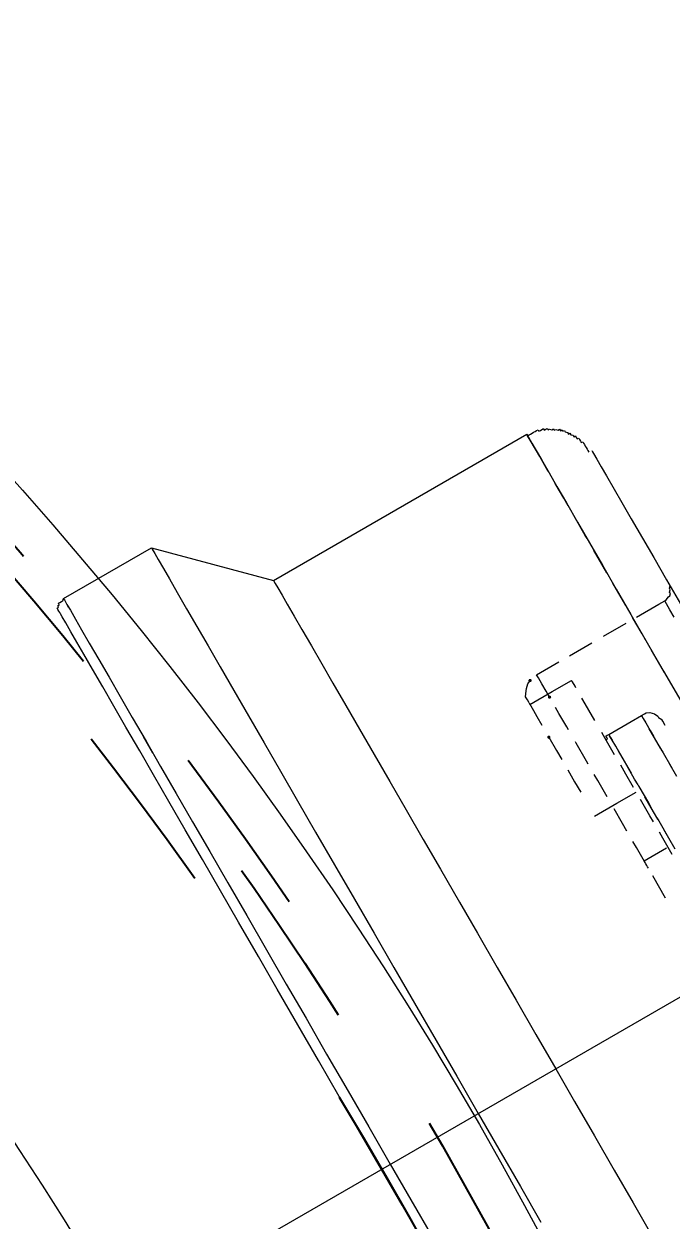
# Model space of a CAD drawing. Header units: millimetres. Extents: x 89051 to 218395, y -330386 to -125649.
# Drawn here: x 90671.8 to 90717.3, y -134173.3 to -134089.2 of the extents above; entities that cross this region are included whole.
import ezdxf

# ---------------------------------------------------------------- set-up
doc = ezdxf.new("R2010")
doc.units = ezdxf.units.MM
doc.header["$LTSCALE"] = 13
for name, pattern in [('1 实线', [0]), ('ACAD_ISO03W100', [1.18, 0.47, -0.71]), ('ACAD_ISO04W100', [30, 24, -3, 0, -3]), ('CENTER', [50.8, 31.75, -6.35, 6.35, -6.35])]:
    doc.linetypes.add(name, pattern=pattern)
doc.layers.get('0').update_dxf_attribs({"color": 1, "linetype": 'CENTER'})
doc.layers.add('C00-00-00', color=7, linetype='Continuous')
doc.layers.add('粗实线', color=4, linetype='Continuous')
doc.layers.add('标注、文本', color=3, linetype='Continuous', lineweight=25)
doc.styles.get("Standard").update_dxf_attribs({"font": 'gbenor.shx', "bigfont": 'gbcbig.shx'})
doc.dimstyles.new('1-15', dxfattribs={"dimscale": 20, "dimtxt": 3.5, "dimasz": 2, "dimexe": 1.5, "dimexo": 0.5, "dimgap": 0.5, "dimtad": 1, "dimtoh": 1, "dimdec": 1, "dimdsep": 46, "dimtxsty": 'Standard', "dimcen": 2.5, "dimclrd": 3, "dimclre": 3, "dimclrt": 3, "dimadec": 0, "dimazin": 2, "dimtfac": 1, "dimtdec": 1, "dimtmove": 0, "dimatfit": 2, "dimfxl": 1, "dimarcsym": 0})

# ---------------------------------------------------------------- blocks, each defined once
blk = doc.blocks.new('225635')
at = {"layer": 'C00-00-00'}
h = blk.add_hatch(color=256, dxfattribs=at)
h.dxf.hatch_style = 2
h.paths.add_polyline_path([(72471.327, -125586.502), (72471.241, -125586.538), (72471.206, -125586.623), (72471.241, -125586.708), (72471.327, -125586.744), (72471.412, -125586.708), (72471.448, -125586.623), (72471.412, -125586.538)])
h = blk.add_hatch(color=256, dxfattribs=at)
h.dxf.hatch_style = 2
h.paths.add_polyline_path([(72471.932, -125588.196), (72471.846, -125588.232), (72471.811, -125588.317), (72471.846, -125588.403), (72471.932, -125588.438), (72472.017, -125588.403), (72472.053, -125588.317), (72472.017, -125588.232)])
h = blk.add_hatch(color=256, dxfattribs=at)
h.dxf.hatch_style = 2
h.paths.add_polyline_path([(72470.48, -125590.616), (72470.394, -125590.652), (72470.359, -125590.737), (72470.394, -125590.823), (72470.48, -125590.858), (72470.565, -125590.823), (72470.601, -125590.737), (72470.565, -125590.652)])
at = {"layer": 'C00-00-00', "lineweight": 15}
for points in [[(72445.068, -125565.931), (72445.068, -125565.81), (72445.068, -125565.689), (72445.068, -125565.568), (72445.189, -125565.568), (72445.189, -125565.447), (72445.31, -125565.447), (72445.31, -125565.326), (72445.431, -125565.326), (72445.552, -125565.326), (72445.673, -125565.326), (72445.794, -125565.205)], [(72445.794, -125565.205), (72452.934, -125565.205)], [(72445.794, -125565.205), (72445.794, -125565.326), (72445.794, -125565.689), (72445.794, -125566.173), (72445.794, -125566.899), (72445.794, -125567.746), (72445.794, -125568.835), (72445.794, -125570.166), (72445.794, -125571.618), (72445.794, -125573.191), (72445.794, -125574.885), (72445.794, -125576.821), (72445.794, -125578.878), (72445.794, -125581.057), (72445.794, -125583.356), (72445.794, -125585.776), (72445.794, -125588.317), (72445.794, -125590.979), (72445.794, -125593.762), (72445.794, -125596.546), (72445.794, -125599.329), (72445.794, -125602.233), (72445.794, -125605.258), (72445.794, -125608.162), (72445.794, -125611.188)], [(72445.794, -125565.931), (72445.794, -125565.568)], [(72452.934, -125565.205), (72459.226, -125571.497)], [(72452.934, -125565.205), (72452.934, -125565.326), (72452.934, -125565.689), (72452.934, -125566.173), (72452.934, -125566.899), (72452.934, -125567.746), (72452.934, -125568.835), (72452.934, -125570.166), (72452.934, -125571.618), (72452.934, -125573.191), (72452.934, -125574.885), (72452.934, -125576.821), (72452.934, -125578.878), (72452.934, -125581.057), (72452.934, -125583.356), (72452.934, -125585.776), (72452.934, -125588.317), (72452.934, -125590.979), (72452.934, -125593.762), (72452.934, -125596.546), (72452.934, -125599.329), (72452.934, -125602.233), (72452.934, -125605.258), (72452.934, -125608.162), (72452.934, -125611.188)], [(72445.068, -125616.996), (72445.068, -125614.092), (72445.068, -125611.188), (72445.068, -125608.162), (72445.068, -125605.258), (72445.068, -125602.354), (72445.068, -125599.45), (72445.068, -125596.546), (72445.068, -125593.883), (72445.068, -125591.1), (72445.068, -125588.559), (72445.068, -125586.018), (72445.068, -125583.598), (72445.068, -125581.299), (72445.068, -125579.12), (72445.068, -125577.184), (72445.068, -125575.248), (72445.068, -125573.554), (72445.068, -125571.981), (72445.068, -125570.529), (72445.068, -125569.319), (72445.068, -125568.351), (72445.068, -125567.504), (72445.068, -125566.778), (72445.068, -125566.294), (72445.068, -125566.052), (72445.068, -125565.931)], [(72459.226, -125571.497), (72479.797, -125571.497)], [(72459.226, -125571.497), (72459.226, -125571.739), (72459.226, -125572.102), (72459.226, -125572.707), (72459.226, -125573.433), (72459.226, -125574.401), (72459.226, -125575.49), (72459.226, -125576.821), (72459.226, -125578.273), (72459.226, -125579.847), (72459.226, -125581.662), (72459.226, -125583.598), (72459.226, -125585.655), (72459.226, -125587.833), (72459.226, -125590.132), (72459.226, -125592.552), (72459.226, -125594.972), (72459.226, -125597.635), (72459.226, -125600.176), (72459.226, -125602.959), (72459.226, -125605.621), (72459.226, -125608.404), (72459.226, -125611.188)], [(72479.797, -125571.618), (72479.797, -125571.497)], [(72479.797, -125571.497), (72479.797, -125571.618), (72479.918, -125571.618), (72480.039, -125571.618), (72480.16, -125571.618), (72480.281, -125571.618), (72480.402, -125571.618), (72480.523, -125571.618), (72480.644, -125571.618), (72480.644, -125571.739), (72480.765, -125571.739), (72480.886, -125571.739), (72481.007, -125571.739), (72481.007, -125571.86), (72481.128, -125571.86), (72481.249, -125571.86), (72481.249, -125571.981), (72481.37, -125571.981), (72481.491, -125572.102), (72481.612, -125572.102), (72481.612, -125572.223), (72481.733, -125572.223), (72481.854, -125572.344), (72481.975, -125572.344), (72481.975, -125572.465), (72482.097, -125572.465), (72482.097, -125572.586), (72482.218, -125572.586), (72482.218, -125572.707), (72482.339, -125572.828), (72482.339, -125572.949), (72482.46, -125572.949), (72482.46, -125573.07), (72482.581, -125573.191), (72482.581, -125573.312), (72482.702, -125573.312), (72482.702, -125573.433), (72482.702, -125573.554), (72482.823, -125573.554), (72482.823, -125573.675), (72482.823, -125573.796), (72482.823, -125573.917), (72482.944, -125573.917), (72482.944, -125574.038), (72482.944, -125574.159), (72482.944, -125574.28), (72482.944, -125574.401), (72482.944, -125574.522), (72482.944, -125574.643), (72482.944, -125574.764)], [(72479.797, -125571.497), (72479.797, -125571.739), (72479.797, -125572.223), (72479.797, -125572.828), (72479.797, -125573.554), (72479.797, -125574.643), (72479.797, -125575.732), (72479.797, -125577.063), (72479.797, -125578.636), (72479.797, -125580.331), (72479.797, -125582.146), (72479.797, -125584.082), (72479.797, -125586.139), (72479.797, -125588.438), (72479.797, -125590.737), (72479.797, -125593.157), (72479.797, -125595.699), (72479.797, -125598.361), (72479.797, -125601.023)], [(72479.797, -125571.981), (72479.797, -125571.618)], [(72479.797, -125572.586), (72479.797, -125571.981)], [(72479.797, -125572.707), (72479.797, -125572.586)], [(72479.797, -125573.312), (72479.797, -125572.707)], [(72479.797, -125574.28), (72479.797, -125573.312)], [(72479.797, -125574.522), (72479.797, -125574.28)], [(72483.186, -125574.764), (72483.186, -125574.885), (72483.186, -125575.006), (72483.186, -125575.49), (72483.186, -125576.095), (72483.186, -125576.821), (72483.186, -125577.91), (72483.186, -125578.999), (72483.186, -125580.331), (72483.186, -125581.904), (72483.186, -125583.477), (72483.186, -125585.292), (72483.186, -125587.228), (72483.186, -125589.406), (72483.186, -125591.584), (72483.186, -125593.883), (72483.186, -125596.183), (72483.186, -125598.724), (72483.186, -125601.265)], [(72479.797, -125576.7), (72479.797, -125575.49)], [(72445.794, -125577.789), (72445.794, -125576.458)], [(72479.797, -125577.305), (72479.797, -125576.7)], [(72479.797, -125579.726), (72479.797, -125578.152)], [(72479.797, -125579.968), (72479.797, -125579.726)], [(72479.797, -125581.541), (72479.797, -125580.936)], [(72479.797, -125582.751), (72479.797, -125581.541)], [(72479.797, -125585.413), (72479.797, -125583.598)], [(72482.944, -125586.139), (72483.065, -125586.018)], [(72483.065, -125585.897), (72483.186, -125585.776)], [(72483.065, -125586.018), (72483.065, -125585.897)], [(72470.843, -125586.986), (72471.085, -125586.744)], [(72471.085, -125586.744), (72471.327, -125586.623)], [(72471.932, -125586.502), (72473.747, -125586.502)], [(72471.932, -125586.744), (72471.932, -125586.502)], [(72471.932, -125587.228), (72471.932, -125586.744)], [(72474.594, -125586.502), (72476.409, -125586.502)], [(72477.377, -125586.502), (72479.192, -125586.502)], [(72479.797, -125587.712), (72479.797, -125586.381)], [(72480.039, -125586.502), (72481.854, -125586.502)], [(72481.854, -125586.502), (72482.339, -125586.502)], [(72482.339, -125586.502), (72482.46, -125586.502)], [(72482.339, -125586.744), (72482.339, -125586.502)], [(72482.339, -125587.228), (72482.339, -125586.744)], [(72482.46, -125586.502), (72482.702, -125586.381)], [(72482.702, -125586.381), (72482.823, -125586.381)], [(72482.823, -125586.381), (72482.944, -125586.26)], [(72482.944, -125586.26), (72482.944, -125586.139)], [(72470.48, -125587.47), (72470.722, -125587.107)], [(72470.48, -125587.712), (72470.48, -125587.47)], [(72470.48, -125587.954), (72470.48, -125587.712)], [(72470.722, -125587.107), (72470.843, -125586.986)], [(72471.932, -125587.833), (72471.932, -125587.228)], [(72479.797, -125588.196), (72479.797, -125587.712)], [(72482.339, -125587.833), (72482.339, -125587.228)], [(72470.48, -125587.954), (72470.48, -125588.075)], [(72470.48, -125588.075), (72470.48, -125588.196)], [(72470.48, -125588.075), (72472.295, -125588.075)], [(72470.48, -125588.196), (72470.48, -125588.559)], [(72470.48, -125588.559), (72470.48, -125589.043)], [(72471.932, -125588.317), (72471.932, -125587.833)], [(72472.295, -125588.075), (72473.868, -125588.075)], [(72473.868, -125588.196), (72473.868, -125588.075)], [(72473.868, -125588.559), (72473.868, -125588.196)], [(72473.868, -125588.68), (72473.868, -125588.559)], [(72470.48, -125589.043), (72470.48, -125589.769)], [(72471.932, -125589.648), (72471.932, -125589.164)], [(72479.797, -125590.011), (72479.797, -125589.043)], [(72471.932, -125590.737), (72471.932, -125589.648)], [(72473.868, -125589.648), (72473.868, -125589.527)], [(72473.868, -125590.495), (72473.868, -125589.648)], [(72479.797, -125590.858), (72479.797, -125590.011)], [(72470.48, -125590.737), (72470.48, -125591.826)], [(72471.932, -125590.979), (72471.932, -125590.737)], [(72473.868, -125591.342), (72473.868, -125590.495)], [(72470.48, -125591.826), (72470.48, -125592.552)], [(72471.932, -125592.068), (72471.932, -125591.947)], [(72471.932, -125593.52), (72471.932, -125592.068)], [(72473.868, -125592.794), (72473.868, -125592.31)], [(72473.868, -125594.125), (72473.868, -125592.794)], [(72473.989, -125592.794), (72473.989, -125592.673)], [(72473.989, -125592.673), (72474.11, -125592.673)], [(72473.989, -125592.915), (72473.989, -125592.794)], [(72474.11, -125592.673), (72474.231, -125592.673)], [(72474.231, -125592.673), (72476.046, -125592.673)], [(72474.231, -125592.794), (72474.231, -125592.673)], [(72474.231, -125592.673), (72474.231, -125592.915)], [(72474.231, -125593.157), (72474.231, -125592.794)], [(72476.046, -125592.673), (72476.893, -125592.673)], [(72476.893, -125592.673), (72477.135, -125592.673)], [(72476.893, -125592.794), (72476.893, -125592.673)], [(72476.893, -125592.673), (72476.893, -125592.915)], [(72476.893, -125592.915), (72476.893, -125592.794)], [(72477.135, -125592.673), (72477.256, -125592.673)], [(72477.256, -125592.673), (72477.498, -125592.794)], [(72477.498, -125592.794), (72477.619, -125592.915)], [(72470.48, -125593.399), (72470.48, -125594.367)], [(72471.932, -125593.762), (72471.932, -125593.52)], [(72473.868, -125592.915), (72473.989, -125592.915)], [(72474.231, -125592.915), (72474.231, -125593.157)], [(72474.231, -125593.641), (72474.231, -125593.157)], [(72474.231, -125594.125), (72474.231, -125593.641)], [(72476.893, -125592.915), (72476.893, -125593.278)], [(72476.893, -125593.278), (72476.893, -125593.883)], [(72477.619, -125592.915), (72477.74, -125593.036)], [(72477.74, -125593.036), (72477.861, -125593.278)], [(72477.861, -125593.278), (72477.861, -125593.399)], [(72477.861, -125593.399), (72477.982, -125593.641)], [(72477.982, -125593.762), (72477.982, -125593.641)], [(72470.48, -125594.367), (72470.48, -125595.214)], [(72474.231, -125594.004), (72474.231, -125594.851)], [(72476.893, -125594.488), (72476.893, -125593.762)], [(72476.893, -125593.883), (72476.893, -125594.367)], [(72476.893, -125595.336), (72476.893, -125594.488)], [(72477.982, -125594.125), (72477.982, -125593.762)], [(72471.932, -125595.093), (72471.932, -125594.609)], [(72471.932, -125596.425), (72471.932, -125595.093)], [(72473.868, -125595.699), (72473.868, -125594.972)], [(72474.231, -125594.851), (72474.231, -125595.82)], [(72474.231, -125595.214), (72474.231, -125594.972)], [(72474.231, -125596.304), (72474.231, -125595.214)], [(72476.893, -125595.214), (72476.893, -125595.699)], [(72476.893, -125595.578), (72476.893, -125595.336)], [(72473.868, -125596.788), (72473.868, -125595.699)], [(72476.893, -125595.699), (72476.893, -125596.788)], [(72474.231, -125596.788), (72474.231, -125596.304)], [(72474.231, -125596.788), (72474.231, -125596.909)], [(72474.231, -125596.909), (72474.231, -125598.24)], [(72476.893, -125597.635), (72476.893, -125596.546)], [(72476.893, -125596.788), (72476.893, -125597.03)], [(72470.48, -125597.151), (72472.295, -125597.151)], [(72471.932, -125598.603), (72471.932, -125597.393)], [(72472.295, -125597.151), (72473.868, -125597.151)], [(72473.868, -125599.087), (72473.868, -125597.756)], [(72474.231, -125598.966), (72474.231, -125597.756)], [(72471.932, -125599.208), (72471.932, -125598.603)], [(72474.231, -125598.24), (72474.231, -125598.603)], [(72473.868, -125599.571), (72473.868, -125599.087)], [(72474.231, -125599.571), (72474.231, -125598.966)], [(72474.231, -125599.45), (72474.231, -125599.692)], [(72471.932, -125600.539), (72471.932, -125600.055)], [(72474.231, -125599.692), (72474.231, -125601.265)], [(72471.932, -125601.87), (72471.932, -125600.539)], [(72473.868, -125600.902), (72473.868, -125600.418)], [(72473.868, -125602.233), (72473.868, -125600.902)], [(72474.231, -125601.991), (72474.231, -125600.418)], [(72471.932, -125601.749), (72471.932, -125601.628)], [(72471.932, -125601.628), (72473.747, -125601.628)], [(72471.932, -125601.87), (72471.932, -125601.749)], [(72471.932, -125601.991), (72471.932, -125601.87)], [(72471.932, -125602.112), (72471.932, -125601.991)], [(72471.932, -125602.233), (72471.932, -125602.112)], [(72471.932, -125604.653), (72471.932, -125602.838)], [(72445.794, -125611.188), (72445.794, -125614.092), (72445.794, -125617.117)], [(72452.934, -125611.188), (72452.934, -125614.092), (72452.934, -125617.117), (72452.934, -125620.021)], [(72459.226, -125611.188), (72459.226, -125613.85), (72459.226, -125616.633), (72459.226, -125619.416), (72459.226, -125622.078), (72459.226, -125624.74), (72459.226, -125627.282), (72459.226, -125629.702), (72459.226, -125632.122), (72459.226, -125634.421), (72459.226, -125636.599), (72459.226, -125638.656), (72459.226, -125640.592), (72459.226, -125642.407), (72459.226, -125643.981), (72459.226, -125645.433), (72459.226, -125646.764), (72459.226, -125647.853), (72459.226, -125648.821), (72459.226, -125649.547), (72459.226, -125650.152), (72459.226, -125650.515), (72459.226, -125650.757)]]:
    blk.add_lwpolyline(points, dxfattribs=at)
at = {"layer": '标注、文本', "color": 1, "linetype": 'ACAD_ISO04W100', "lineweight": 15}
blk.add_line((72418.952, -125611.188), (72558.051, -125611.188), dxfattribs=at)
blk = doc.blocks.new('*D580')
at = {"layer": 'Defpoints', "color": 0, "transparency": 16777216}
for p in [(90794.776, -134113.287), (90674.312, -134182.836), (90940.67, -134217.792), (90006.08, -134300.778), (90933.981, -134300.778)]:
    blk.add_point(p, dxfattribs=at)
at = {"layer": '标注、文本', "color": 3, "lineweight": -2, "transparency": 16777216}
for p, q in [((90803.436, -134108.287), (90909.885, -134046.828)), ((90943.981, -134300.778), (90977.93, -134300.778))]:
    blk.add_line(p, q, dxfattribs=at)
blk.add_arc((90470.031, -134300.778), 477.9, 4.79703, 25.20297, dxfattribs=at)
at = {"layer": '标注、文本', "color": 3, "transparency": 16777216}
for points in [[(90896.529, -134100.365), (90908.345, -134094.187), (90883.904, -134061.828)], [(90952.917, -134260.534), (90939.596, -134261.092), (90947.93, -134300.778)]]:
    blk.add_solid(points, dxfattribs=at)
at = {"layer": '标注、文本', "color": 3, "transparency": 16777216, "insert": (90975.113, -134165.442), "char_height": 70, "attachment_point": 5, "rotation": 285}
blk.add_mtext('30°', dxfattribs=at)

msp = doc.modelspace()

# ---------------------------------------------------------------- linework, layer by layer
at = {"color": 7, "linetype": '1 实线', "lineweight": 0}
for radius in [269.5, 241]:
    msp.add_circle((90470.031, -134300.778), radius, dxfattribs=at)
at = {"layer": '粗实线', "color": 2, "linetype": 'ACAD_ISO03W100', "ltscale": 2}
for radius in [266.5, 265, 262]:
    msp.add_circle((90470.031, -134300.778), radius, dxfattribs=at)

# ---------------------------------------------------------------- block references
at = {"layer": '标注、文本', "rotation": 30}
msp.add_blockref('225635', (-34847.934, -61609.833), dxfattribs=at)

# ---------------------------------------------------------------- dimensions: what is measured, and where the dimension line sits
at = {"layer": '标注、文本'}
dim = msp.add_angular_dim_2l(base=(90940.67, -134217.792), line1=((90006.08, -134300.778), (90933.981, -134300.778)), line2=((90674.312, -134182.836), (90794.776, -134113.287)), dimstyle='1-15', dxfattribs=at)
dim.commit()
dim.dimension.update_dxf_attribs({"geometry": '*D580', "text_midpoint": (90975.113, -134165.442)})

doc.saveas('drawing.dxf')
